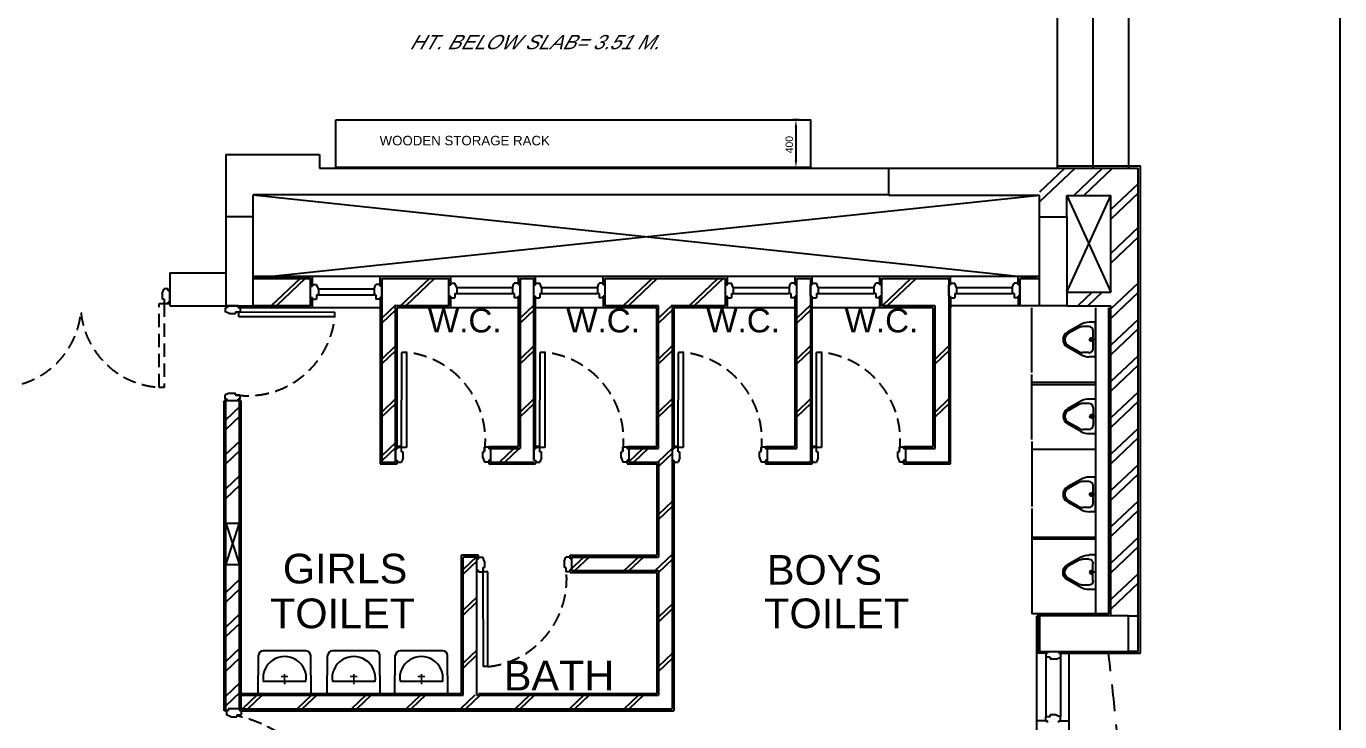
# Model space of a CAD drawing. Extents: x 681461 to 804584, y -183990 to -115925.
# Drawn here: x 692164 to 703228, y -150969 to -145111 of the extents above; entities that cross this region are included whole.
import ezdxf
from ezdxf.enums import TextEntityAlignment as Align

# ---------------------------------------------------------------- set-up
doc = ezdxf.new("R2010")
doc.units = 0
doc.header["$LTSCALE"] = 900
doc.header["$PDMODE"] = 34
doc.linetypes.add('HIDDEN', pattern=[0.375, 0.25, -0.125])
doc.linetypes.add('HIDDEN2', pattern=[0.1875, 0.125, -0.0625])
doc.layers.get('DEFPOINTS').update_dxf_attribs({"color": 3, "linetype": 'CONTINUOUS'})
for name, color, linetype in [('1', 7, 'CONTINUOUS'), ('CL', 8, 'CONTINUOUS'), ('COL', 6, 'CONTINUOUS'), ('D_R_FREAM', 16, 'CONTINUOUS'), ('DOOR', 163, 'CONTINUOUS'), ('DW', 2, 'CONTINUOUS'), ('ELE', 50, 'CONTINUOUS'), ('FUR', 2, 'CONTINUOUS'), ('PLASTER_LINE', 8, 'CONTINUOUS'), ('TEXT', 2, 'CONTINUOUS'), ('WALL', 1, 'CONTINUOUS'), ('WIN', 4, 'CONTINUOUS')]:
    doc.layers.add(name, color=color, linetype=linetype)
doc.styles.add('ROMANS', font='arial.ttf')
doc.dimstyles.get("Standard").update_dxf_attribs({"dimtxt": 2.5, "dimasz": 2.5, "dimexe": 1.25, "dimexo": 0.625, "dimtad": 1, "dimcen": 2.5, "dimazin": 3, "dimtfac": 1, "dimtmove": 0, "dimatfit": 3})

# ---------------------------------------------------------------- blocks, each defined once
blk = doc.blocks.new('REDFRAME')
at = {"layer": '1', "linetype": 'BYBLOCK'}
for p, q in [((-95, 0), (-95, -15)), ((-95, 0), (0, 0)), ((0, 0), (0, -15)), ((-110, -15), (-110, -50)), ((-110, -15), (-95, -15)), ((-110, -15), (-110, -50)), ((-72, -50), (-110, -50)), ((-72, -50), (-72, -65)), ((-22, -65), (-72, -65)), ((-22, -65), (15, -50)), ((0, -15), (15, -15)), ((15, -15), (15, -50))]:
    blk.add_line(p, q, dxfattribs=at)
blk = doc.blocks.new('A$C271A56B4')
at = {"layer": '1'}
for p, q in [((166, 304), (41, 233)), ((146, 274), (49, 219)), ((240, 284), (186, 284)), ((292, 325), (246, 325)), ((305, 12), (305, 313)), ((305, 163), (248, 163)), ((280, 244), (280, 81)), ((166, 21), (41, 92)), ((146, 51), (49, 106)), ((240, 41), (186, 41)), ((292, 0), (246, 0))]:
    blk.add_line(p, q, dxfattribs=at)
blk.add_circle((264, 163), 16.2, dxfattribs=at)
for centre, radius, start, end in [((186, 203), 81.2, 90, 119.5519), ((246, 163), 162, 90, 119.5519), ((240, 244), 40.6, 0, 90), ((292, 313), 12.2, 360, 90), ((81, 163), 81.2, 119.5519, 240.4481), ((81, 163), 65, 119.5519, 240.4481), ((186, 122), 81.2, 240.4481, 270), ((246, 163), 162, 240.4481, 270), ((240, 81), 40.6, 270, 0), ((292, 12), 12.2, 270, 360)]:
    blk.add_arc(centre, radius, start, end, dxfattribs=at)
blk = doc.blocks.new('*D39')
at = {"layer": 'DEFPOINTS', "color": 0, "linetype": 'BYBLOCK'}
for p in [(698761, -145900), (698647, -146300), (698771, -146300)]:
    blk.add_point(p, dxfattribs=at)
at = {"layer": 'DOOR', "color": 0, "linetype": 'BYBLOCK'}
for p, q in [((698672, -145900), (698617, -145900)), ((698672, -146300), (698617, -146300))]:
    blk.add_line(p, q, dxfattribs=at)
at = {"layer": 'DOOR', "color": 3, "linetype": 'BYBLOCK'}
blk.add_line((698647, -145963), (698647, -146238), dxfattribs=at)
for points in [[(698637, -145963), (698658, -145963), (698647, -145900)], [(698637, -146238), (698658, -146238), (698647, -146300)]]:
    blk.add_solid(points, dxfattribs=at)
at = {"layer": 'DOOR', "color": 6, "linetype": 'CONTINUOUS', "style": 'ROMANS'}
blk.add_text('400', height=62.5, rotation=90, dxfattribs=at).set_placement((698622, -146181))

msp = doc.modelspace()

# ---------------------------------------------------------------- linework, layer by layer
at = {"layer": 'CL'}
for p, q in [((700534.489, -147466.774), (699934.489, -147466.774)), ((699949.489, -147399.274), (699949.489, -147481.774))]:
    msp.add_line(p, q, dxfattribs=at)
at = {"layer": 'COL', "color": 6}
msp.add_lwpolyline([(700699.489, -146716.774), (700929.489, -146716.774), (700929.489, -147466.774), (700699.489, -147466.774)], close=True, dxfattribs=at)
at = {"layer": 'D_R_FREAM', "color": 16, "linetype": 'BYBLOCK'}
for p, q in [((700751.989, -150391.774), (700751.989, -150426.774)), ((700751.989, -150391.774), (700751.989, -150426.774)), ((700751.989, -150391.774), (700751.989, -150426.774)), ((700751.989, -150391.774), (700751.989, -150426.774)), ((700751.989, -150391.774), (700766.989, -150391.774)), ((700751.989, -150391.774), (700766.989, -150391.774)), ((700789.989, -150426.774), (700751.989, -150426.774)), ((700789.989, -150426.774), (700751.989, -150426.774)), ((700766.989, -150376.774), (700861.989, -150376.774)), ((700766.989, -150376.774), (700861.989, -150376.774)), ((700766.989, -150376.774), (700766.989, -150391.774)), ((700766.989, -150376.774), (700766.989, -150391.774)), ((700789.989, -150426.774), (700789.989, -150441.774)), ((700789.989, -150426.774), (700789.989, -150441.774)), ((700839.989, -150441.774), (700789.989, -150441.774)), ((700839.989, -150441.774), (700789.989, -150441.774)), ((700839.989, -150441.774), (700876.989, -150426.774)), ((700839.989, -150441.774), (700876.989, -150426.774)), ((700861.989, -150376.774), (700861.989, -150391.774)), ((700861.989, -150376.774), (700861.989, -150391.774)), ((700861.989, -150391.774), (700876.989, -150391.774)), ((700861.989, -150391.774), (700876.989, -150391.774)), ((700876.989, -150391.774), (700876.989, -150426.774)), ((700876.989, -150391.774), (700876.989, -150426.774)), ((700839.989, -150911.774), (700789.989, -150911.774)), ((700789.989, -150926.774), (700789.989, -150911.774)), ((700839.989, -150911.774), (700876.989, -150926.774)), ((700789.989, -150926.774), (700751.989, -150926.774)), ((700751.989, -150961.774), (700751.989, -150926.774)), ((700751.989, -150961.774), (700751.989, -150926.774)), ((700751.989, -150961.774), (700766.989, -150961.774)), ((700766.989, -150976.774), (700766.989, -150961.774)), ((700861.989, -150961.774), (700876.989, -150961.774)), ((700861.989, -150976.774), (700861.989, -150961.774)), ((700876.989, -150961.774), (700876.989, -150926.774))]:
    msp.add_line(p, q, dxfattribs=at)
at = {"layer": 'DOOR', "color": 7}
for p, q in [((693374.489, -147186.774), (693844.489, -147186.774)), ((693374.489, -147186.774), (693374.489, -147466.774)), ((693374.489, -147466.774), (693844.489, -147466.774))]:
    msp.add_line(p, q, dxfattribs=at)
at = {"layer": 'DOOR'}
for p, q in [((693953.09, -147517.934), (694763.633, -147519.033)), ((693953.09, -147558.516), (693953.09, -147517.934)), ((694763.633, -147559.615), (693953.09, -147558.516)), ((694763.633, -147559.615), (694763.633, -147519.033)), ((695325.663, -148658.174), (695326.748, -147858.174)), ((695367.331, -147858.174), (695326.748, -147858.174)), ((695367.331, -147858.174), (695366.246, -148658.174)), ((696490.663, -148658.174), (696491.748, -147858.174)), ((696532.331, -147858.174), (696491.748, -147858.174)), ((696532.331, -147858.174), (696531.246, -148658.174)), ((697655.663, -148658.174), (697656.748, -147858.174)), ((697697.331, -147858.174), (697656.748, -147858.174)), ((697697.331, -147858.174), (697696.246, -148658.174)), ((698820.663, -148658.174), (698821.748, -147858.174)), ((698862.331, -147858.174), (698821.748, -147858.174)), ((698862.331, -147858.174), (698861.246, -148658.174)), ((695366.246, -148658.174), (695325.663, -148658.174)), ((696531.246, -148658.174), (696490.663, -148658.174)), ((697696.246, -148658.174), (697655.663, -148658.174)), ((698861.246, -148658.174), (698820.663, -148658.174)), ((696010.663, -149705.375), (696011.748, -150505.375)), ((696051.246, -149705.375), (696010.663, -149705.375)), ((696052.331, -150505.375), (696051.246, -149705.375)), ((696052.331, -150505.375), (696011.748, -150505.375))]:
    msp.add_line(p, q, dxfattribs=at)
at = {"layer": 'DOOR', "color": 222, "linetype": 'BYBLOCK'}
msp.add_lwpolyline([(681460.991, -120785.896), (703227.991, -120785.896), (703227.991, -183989.95), (681460.991, -183989.95)], close=True, dxfattribs=at)
at = {"layer": 'DOOR', "color": 30, "linetype": 'BYBLOCK'}
msp.add_lwpolyline([(694771.229, -145900.361), (698771.229, -145900.361), (698771.229, -146300.361), (694771.229, -146300.361)], close=True, dxfattribs=at)
at = {"layer": 'DOOR', "linetype": 'HIDDEN2'}
for centre, radius, start, end in [((694025.764, -147481.336), 742.021, 262.3617586, 353.9360175), ((695289.052, -148596.044), 742.021, 352.3617586, 83.9360175), ((696454.052, -148596.044), 742.021, 352.3617586, 83.9360175), ((697619.052, -148596.044), 742.021, 352.3617586, 83.9360175), ((698784.052, -148596.044), 742.021, 352.3617586, 83.9360175), ((695974.052, -149767.505), 742.021, 276.0639825, 7.6382414), ((693700.078, -151998.659), 1104.972, 13.8139644, 77.6459069)]:
    msp.add_arc(centre, radius, start, end, dxfattribs=at)
at = {"layer": 'DW', "color": 5, "linetype": 'HIDDEN2'}
msp.add_lwpolyline([(693282.733, -147445.74), (693326.579, -147445.74), (693326.579, -148152.717), (693282.733, -148152.717)], close=True, dxfattribs=at)
for centre, start, end in [((691924.489, -147449.14), 273.1355215, 354.0334946), ((693324.489, -147449.14), 185.9665054, 266.8644785)]:
    msp.add_arc(centre, 703.813, start, end, dxfattribs=at)
at = {"layer": 'ELE'}
for p, q in [((700850.114, -146306.774), (700850.114, -142961.774)), ((701150.114, -146306.774), (701150.114, -142961.774)), ((701450.114, -146306.774), (701450.114, -142961.774)), ((700699.489, -146536.774), (694074.489, -147236.774)), ((694074.878, -146531.774), (700699.489, -147236.774))]:
    msp.add_line(p, q, dxfattribs=at)
at = {"layer": 'FUR', "color": 14}
for p, q in [((694117.375, -150746.37), (694120.396, -150411.746)), ((694520.21, -150372.729), (694160.125, -150372.729)), ((694562.96, -150746.37), (694559.939, -150411.746)), ((694699.671, -150746.37), (694702.691, -150411.746)), ((695102.505, -150372.729), (694742.42, -150372.729)), ((695145.255, -150746.37), (695142.234, -150411.746)), ((695269.319, -150746.37), (695272.34, -150411.746)), ((695672.154, -150372.729), (695312.069, -150372.729)), ((695714.903, -150746.37), (695711.882, -150411.746)), ((694520.114, -150630.447), (694160.22, -150630.447)), ((695102.41, -150630.447), (694742.516, -150630.447)), ((695672.058, -150630.447), (695312.164, -150630.447))]:
    msp.add_line(p, q, dxfattribs=at)
at = {"layer": 'FUR', "color": 14, "const_width": 14.175}
for points in [[(694369.693, -150587.141), (694309.929, -150587.681)], [(694340.647, -150655.55), (694339.842, -150566.392)], [(694951.988, -150587.141), (694892.224, -150587.681)], [(694922.942, -150655.55), (694922.137, -150566.392)], [(695521.636, -150587.141), (695461.872, -150587.681)], [(695492.59, -150655.55), (695491.785, -150566.392)]]:
    msp.add_lwpolyline(points, dxfattribs=at)
at = {"layer": 'FUR', "color": 14}
for centre, radius, start, end in [((694159.77, -150412.102), 39.375, 89.4827747, 179.4827747), ((694340.167, -150602.469), 182.109, 351.1624287, 188.8375713), ((694520.565, -150412.102), 39.375, 0.5172253, 90.5172253), ((694742.065, -150412.102), 39.375, 89.4827747, 179.4827747), ((694922.463, -150602.469), 182.109, 351.1624287, 188.8375713), ((695102.86, -150412.102), 39.375, 0.5172253, 90.5172253), ((695311.713, -150412.102), 39.375, 89.4827747, 179.4827747), ((695492.111, -150602.469), 182.109, 351.1624287, 188.8375713), ((695672.509, -150412.102), 39.375, 0.5172253, 90.5172253)]:
    msp.add_arc(centre, radius, start, end, dxfattribs=at)
at = {"layer": 'PLASTER_LINE', "color": 8, "linetype": 'BYBLOCK'}
msp.add_line((700674.489, -150076.774), (700674.489, -151099.774), dxfattribs=at)
at = {"layer": 'PLASTER_LINE', "color": 8}
for p, q in [((700751.989, -150961.774), (700674.489, -150961.774)), ((700861.989, -150961.774), (700954.489, -150961.774))]:
    msp.add_line(p, q, dxfattribs=at)
at = {"layer": 'WALL'}
for p, q in [((693844.489, -146191.774), (694634.489, -146191.774)), ((693844.489, -146191.774), (693844.489, -146716.774)), ((694634.489, -146191.774), (694634.489, -146306.774)), ((694634.489, -146306.774), (701529.107, -146306.774)), ((699429.107, -146306.774), (699649.489, -146306.774)), ((699429.107, -146536.774), (699429.107, -146306.774)), ((699429.107, -146306.774), (701529.107, -146306.774)), ((701529.107, -150376.774), (701529.107, -146306.774)), ((694074.489, -146716.774), (694074.489, -146531.774)), ((700699.489, -146536.774), (699429.107, -146536.774)), ((700699.489, -146716.774), (700699.489, -146536.774)), ((700929.489, -146536.774), (701299.107, -146536.774)), ((700929.489, -146716.774), (700929.489, -146536.774)), ((701299.107, -147351.774), (701299.107, -146536.774)), ((694559.489, -147236.774), (694074.489, -147236.774)), ((694074.489, -147236.774), (694559.489, -147236.774)), ((694559.489, -147466.774), (694559.489, -147236.774)), ((695159.489, -147236.774), (695159.489, -147466.774)), ((695159.489, -147236.774), (695724.489, -147236.774)), ((695724.489, -147466.774), (695724.489, -147236.774)), ((696324.489, -147236.774), (696439.489, -147236.774)), ((696324.489, -147236.774), (696324.489, -148666.774)), ((696439.489, -148766.774), (696439.489, -147236.774)), ((697039.489, -147466.774), (697039.489, -147236.774)), ((697039.489, -147236.774), (698054.489, -147236.774)), ((698054.489, -147466.774), (698054.489, -147236.774)), ((698654.489, -148666.59), (698654.489, -147236.774)), ((698654.489, -147236.774), (698769.489, -147236.774)), ((698769.489, -147236.774), (698769.489, -148781.59)), ((699369.489, -147466.774), (699369.489, -147236.774)), ((699369.489, -147236.774), (699934.489, -147236.774)), ((699934.489, -147236.774), (699934.489, -147466.774)), ((699934.489, -147236.774), (699934.489, -148781.59)), ((700534.489, -147236.774), (700534.489, -147466.774)), ((700534.489, -147236.774), (700699.489, -147236.774)), ((695159.489, -147395.492), (695159.489, -147300.492)), ((695724.489, -147384.274), (695724.489, -147289.274)), ((696324.489, -147384.274), (696324.489, -147289.274)), ((696439.489, -147384.274), (696439.489, -147289.274)), ((698054.489, -147384.274), (698054.489, -147289.274)), ((700929.489, -147351.774), (701299.107, -147351.774)), ((694559.489, -147466.774), (694074.489, -147466.774)), ((695159.489, -147466.774), (695159.489, -148781.774)), ((695274.489, -148781.774), (695274.489, -147466.774)), ((695724.489, -147466.774), (695274.489, -147466.774)), ((697489.489, -147466.774), (697039.489, -147466.774)), ((697489.489, -148666.774), (697489.489, -147466.774)), ((697604.489, -147466.774), (697604.489, -150861.774)), ((698054.489, -147466.774), (697604.489, -147466.774)), ((699819.489, -147466.774), (699369.489, -147466.774)), ((699819.489, -148666.59), (699819.489, -147466.774)), ((700699.489, -147466.774), (700534.489, -147466.774)), ((700929.489, -147466.774), (701299.107, -147466.774)), ((701299.107, -150076.774), (701299.107, -147466.774)), ((693974.489, -148266.774), (693829.489, -148266.774)), ((696074.489, -148666.774), (696074.489, -148781.774)), ((696074.489, -148666.774), (696324.489, -148666.774)), ((697239.489, -148666.774), (697489.489, -148666.774)), ((698404.489, -148666.59), (698654.489, -148666.59)), ((698404.489, -148666.59), (698404.489, -148781.774)), ((699569.489, -148666.59), (699819.489, -148666.59)), ((699569.489, -148666.59), (699569.489, -148781.774)), ((695159.489, -148781.774), (695274.489, -148781.774)), ((696074.489, -148781.774), (696439.489, -148781.774)), ((697239.489, -148781.774), (697489.489, -148781.774)), ((697489.489, -148781.774), (697489.489, -149581.774)), ((698404.489, -148781.59), (698769.489, -148781.59)), ((699569.489, -148781.59), (699934.489, -148781.59)), ((695844.489, -150746.774), (695844.489, -149581.774)), ((695959.489, -149581.774), (695844.489, -149581.774)), ((695959.489, -150746.774), (695959.489, -149581.774)), ((696759.489, -149581.774), (697489.489, -149581.774)), ((696759.489, -149696.775), (696759.489, -149581.774)), ((696759.489, -149696.774), (697489.489, -149696.774)), ((697489.489, -149696.774), (697489.489, -150746.774)), ((701529.107, -150376.774), (701449.489, -150376.774)), ((693959.489, -150746.774), (695844.489, -150746.774)), ((695959.489, -150746.774), (697489.489, -150746.774)), ((693959.489, -150861.774), (697604.489, -150861.774))]:
    msp.add_line(p, q, dxfattribs=at)
at = {"layer": 'WALL', "color": 8, "linetype": 'BYBLOCK'}
for p, q in [((700998.867, -146306.774), (700699.489, -146590.577)), ((700913.529, -146306.774), (700699.489, -146509.678)), ((700849.489, -146286.774), (701549.107, -146286.774)), ((701229.529, -146306.774), (700986.906, -146536.774)), ((701314.867, -146306.774), (701072.245, -146536.774)), ((701549.107, -150391.774), (701549.107, -146286.774)), ((701529.107, -146437.146), (701299.107, -146655.181)), ((701529.107, -146518.045), (701299.107, -146736.079)), ((701529.107, -146807.146), (701299.107, -147025.181)), ((701529.107, -146888.045), (701299.107, -147106.079)), ((694470.033, -147236.774), (694227.41, -147466.774)), ((694513.639, -147236.774), (694271.016, -147466.774)), ((694574.489, -147285.492), (694574.489, -147221.774)), ((695559.212, -147236.774), (695316.589, -147466.774)), ((695602.818, -147236.774), (695360.195, -147466.774)), ((695739.489, -147274.274), (695739.489, -147221.774)), ((696454.489, -147274.274), (696454.489, -147221.774)), ((696454.489, -147274.274), (696454.489, -147236.774)), ((697024.489, -147274.274), (697024.489, -147221.774)), ((697435.033, -147236.774), (697192.41, -147466.774)), ((697478.639, -147236.774), (697236.016, -147466.774)), ((697989.82, -147236.774), (697747.197, -147466.774)), ((698033.426, -147236.774), (697790.803, -147466.774)), ((698069.489, -147274.274), (698069.489, -147221.774)), ((698639.489, -147274.274), (698639.489, -147221.774)), ((698784.489, -147274.274), (698784.489, -147221.774)), ((699354.489, -147274.274), (699354.489, -147221.774)), ((699615.668, -147236.774), (699373.045, -147466.774)), ((699659.274, -147236.774), (699416.651, -147466.774)), ((699949.489, -147274.274), (699949.489, -147221.774)), ((700519.489, -147274.274), (700519.489, -147221.774)), ((701141.841, -147351.774), (701020.53, -147466.774)), ((701227.18, -147351.774), (701105.869, -147466.774)), ((701529.107, -147274.146), (701299.107, -147492.181)), ((701529.107, -147355.045), (701299.107, -147573.079)), ((694574.489, -147481.774), (694574.489, -147410.492)), ((695144.489, -147410.492), (695144.489, -147481.774)), ((695144.489, -147481.774), (695144.489, -148796.774)), ((695274.489, -147461.461), (695158.794, -147571.137)), ((695289.489, -148656.774), (695289.489, -147481.774)), ((695739.489, -147481.774), (695739.489, -147399.274)), ((696439.489, -147461.461), (696323.794, -147571.137)), ((697024.489, -147399.274), (697024.489, -147481.774)), ((697604.489, -147461.461), (697488.794, -147571.137)), ((698069.489, -147481.774), (698069.489, -147384.274)), ((698769.489, -147461.461), (698653.794, -147571.137)), ((699354.489, -147481.774), (699354.489, -147384.274)), ((700519.489, -147399.274), (700519.489, -147466.774)), ((695274.489, -147502.798), (695158.794, -147612.474)), ((696439.489, -147502.798), (696323.794, -147612.474)), ((697604.489, -147502.798), (697488.794, -147612.474)), ((698769.489, -147502.798), (698653.794, -147612.474)), ((701529.107, -147580.146), (701299.107, -147798.181)), ((701529.107, -147661.045), (701299.107, -147879.079)), ((695274.489, -147804.268), (695158.794, -147913.945)), ((696439.489, -147804.268), (696323.794, -147913.945)), ((697604.489, -147804.268), (697488.794, -147913.945)), ((698769.489, -147804.268), (698653.794, -147913.945)), ((699934.489, -147804.268), (699818.794, -147913.945)), ((695274.489, -147845.606), (695158.794, -147955.282)), ((696439.489, -147845.606), (696323.794, -147955.282)), ((697604.489, -147845.606), (697488.794, -147955.282)), ((698769.489, -147845.606), (698653.794, -147955.282)), ((699934.489, -147845.606), (699818.794, -147955.282)), ((701529.107, -147886.146), (701299.107, -148104.181)), ((701529.107, -147967.045), (701299.107, -148185.079)), ((695274.489, -148250.78), (695158.794, -148360.456)), ((696439.489, -148250.78), (696323.794, -148360.456)), ((697604.489, -148250.78), (697488.794, -148360.456)), ((698769.489, -148250.78), (698653.794, -148360.456)), ((699934.489, -148250.78), (699818.794, -148360.456)), ((701529.107, -148192.146), (701299.107, -148410.181)), ((693959.489, -148316.773), (693844.489, -148425.79)), ((695274.489, -148292.117), (695158.794, -148401.793)), ((696439.489, -148292.117), (696323.794, -148401.793)), ((697604.489, -148292.117), (697488.794, -148401.793)), ((698769.489, -148292.117), (698653.794, -148401.793)), ((699934.489, -148292.117), (699818.794, -148401.793)), ((701529.107, -148273.045), (701299.107, -148491.079)), ((693959.489, -148397.671), (693844.489, -148506.689)), ((701529.107, -148498.146), (701299.107, -148716.181)), ((701529.107, -148579.045), (701299.107, -148797.079)), ((693959.489, -148607.773), (693844.489, -148716.79)), ((693959.489, -148688.671), (693844.489, -148797.689)), ((695274.489, -148620.826), (695158.794, -148730.502)), ((695274.489, -148662.164), (695158.794, -148771.84)), ((696059.489, -148651.774), (696309.489, -148651.774)), ((696059.489, -148651.774), (696059.489, -148656.774)), ((696269.093, -148671.773), (696147.782, -148786.773)), ((696312.699, -148671.773), (696191.388, -148786.773)), ((697224.489, -148651.774), (697224.489, -148656.774)), ((697358.807, -148666.774), (697239.489, -148779.884)), ((697402.413, -148666.774), (697281.102, -148781.774)), ((697604.489, -148668.002), (697484.473, -148781.774)), ((698389.489, -148651.774), (698389.489, -148656.774)), ((698389.489, -148651.774), (698639.489, -148651.774)), ((699554.489, -148651.774), (699554.489, -148656.774)), ((699554.489, -148651.774), (699804.489, -148651.774)), ((695144.489, -148796.774), (695289.489, -148796.774)), ((695289.489, -148796.774), (695289.489, -148781.774)), ((696059.489, -148781.774), (696059.489, -148796.774)), ((696059.489, -148796.774), (696454.489, -148796.774)), ((697224.489, -148781.774), (697224.489, -148796.774)), ((697604.489, -148709.34), (697488.794, -148819.016)), ((697604.489, -148709.34), (697488.794, -148819.016)), ((698389.489, -148781.774), (698389.489, -148796.774)), ((698389.489, -148796.774), (698784.489, -148796.774)), ((699554.489, -148781.774), (699554.489, -148796.774)), ((699554.489, -148796.774), (699949.489, -148796.774)), ((701529.107, -148804.146), (701299.107, -149022.181)), ((693959.489, -148898.773), (693844.489, -149007.79)), ((701529.107, -148885.045), (701299.107, -149103.079)), ((693959.489, -148979.671), (693844.489, -149088.689)), ((697604.489, -149114.514), (697488.794, -149224.19)), ((701529.107, -149110.146), (701299.107, -149328.181)), ((697604.489, -149155.851), (697488.794, -149265.527)), ((701529.107, -149191.045), (701299.107, -149409.079)), ((701529.107, -149416.146), (701299.107, -149634.181)), ((695829.489, -150731.774), (695829.489, -149566.774)), ((695974.489, -149566.774), (695829.489, -149566.774)), ((695959.489, -149576.461), (695843.794, -149686.137)), ((695974.489, -149581.775), (695974.489, -149566.774)), ((696861.722, -149581.773), (696740.411, -149696.773)), ((696744.489, -149566.774), (697474.489, -149566.774)), ((696744.489, -149596.775), (696744.489, -149566.774)), ((696744.489, -149566.774), (696744.489, -149566.774)), ((696905.328, -149581.773), (696784.017, -149696.773)), ((697320.769, -149581.773), (697199.458, -149696.773)), ((697364.375, -149581.773), (697243.064, -149696.773)), ((697604.489, -149561.025), (697461.29, -149696.774)), ((701529.107, -149497.045), (701299.107, -149715.079)), ((695959.489, -149617.798), (695843.794, -149727.475)), ((697604.489, -149602.362), (697488.794, -149712.039)), ((693959.489, -149771.773), (693844.489, -149880.79)), ((696744.489, -149711.774), (696744.489, -149706.775)), ((696744.489, -149711.774), (697474.489, -149711.774)), ((697474.489, -149711.774), (697474.489, -150731.774)), ((701529.107, -149722.146), (701299.107, -149940.181)), ((701529.107, -149803.045), (701299.107, -150021.079)), ((693959.489, -149852.671), (693844.489, -149961.689)), ((695959.489, -149919.269), (695843.794, -150028.945)), ((695959.489, -149960.606), (695843.794, -150070.282)), ((697604.489, -149978.247), (697488.794, -150087.923)), ((697604.489, -150019.585), (697488.794, -150129.261)), ((693959.489, -150062.773), (693844.489, -150171.79)), ((700684.489, -150061.774), (700684.489, -150391.774)), ((701449.489, -150076.774), (701529.107, -150076.774)), ((693959.489, -150143.671), (693844.489, -150252.689)), ((693959.489, -150353.773), (693844.489, -150462.79)), ((693959.489, -150434.671), (693844.489, -150543.689)), ((695959.489, -150365.78), (695843.794, -150475.456)), ((695959.489, -150407.118), (695843.794, -150516.794)), ((697604.489, -150395.47), (697488.794, -150505.146)), ((697604.489, -150436.807), (697488.794, -150546.483)), ((700751.989, -150391.774), (700674.489, -150391.774)), ((700751.989, -150391.774), (700684.489, -150391.774)), ((700876.989, -150391.774), (701549.107, -150391.774)), ((693959.489, -150644.773), (693844.489, -150753.79)), ((693959.489, -150725.671), (693844.489, -150834.689)), ((693974.489, -150731.774), (695829.489, -150731.774)), ((694107.441, -150746.773), (693986.13, -150861.773)), ((694151.047, -150746.773), (694029.736, -150861.773)), ((694566.488, -150746.773), (694445.177, -150861.773)), ((694610.094, -150746.773), (694488.783, -150861.773)), ((695025.535, -150746.773), (694904.223, -150861.773)), ((695069.141, -150746.773), (694947.83, -150861.773)), ((695484.582, -150746.773), (695363.27, -150861.773)), ((695528.188, -150746.773), (695406.876, -150861.773)), ((695943.628, -150746.773), (695822.317, -150861.773)), ((695987.235, -150746.773), (695865.923, -150861.773)), ((695974.489, -150731.774), (697474.489, -150731.774)), ((696402.675, -150746.773), (696281.364, -150861.773)), ((696446.281, -150746.773), (696324.97, -150861.773)), ((696861.722, -150746.773), (696740.411, -150861.773)), ((696905.328, -150746.773), (696784.017, -150861.773)), ((697320.769, -150746.773), (697199.458, -150861.773)), ((697364.375, -150746.773), (697243.064, -150861.773)), ((693974.489, -150876.774), (697619.489, -150876.774))]:
    msp.add_line(p, q, dxfattribs=at)
at = {"layer": 'WALL', "color": 1, "linetype": 'CONTINUOUS'}
msp.add_line((699429.107, -146531.774), (694074.489, -146531.774), dxfattribs=at)
at = {"layer": 'WALL', "color": 9}
for p, q in [((700929.489, -146536.774), (701299.107, -147351.774)), ((700929.489, -147351.774), (701299.107, -146536.774))]:
    msp.add_line(p, q, dxfattribs=at)
at = {"layer": 'WALL', "color": 8}
for p, q in [((693374.489, -147186.774), (693374.489, -147446.774)), ((700699.489, -147219.623), (694074.489, -147219.623)), ((695144.489, -147285.492), (695144.489, -147221.774)), ((696309.489, -147274.274), (696309.489, -147221.774)), ((698069.489, -147274.274), (698069.489, -147236.774)), ((698784.489, -147274.274), (698784.489, -147236.774)), ((693359.489, -147434.14), (693359.489, -147454.14)), ((695144.489, -147481.774), (693965.033, -147481.774)), ((696309.489, -147481.774), (695289.489, -147481.774)), ((696309.489, -148651.774), (696309.489, -147399.274)), ((696454.489, -148656.774), (696454.489, -147399.274)), ((697474.489, -147481.774), (696454.489, -147481.774)), ((697474.489, -148651.774), (697474.489, -147481.774)), ((697619.489, -147481.774), (697619.489, -148656.774)), ((698639.489, -147481.774), (697619.489, -147481.774)), ((698639.489, -148651.774), (698639.489, -147399.274)), ((698784.489, -148796.774), (698784.489, -147399.274)), ((699804.489, -147481.774), (698784.489, -147481.774)), ((699804.489, -148651.774), (699804.489, -147481.774)), ((699949.489, -148796.774), (699949.489, -147399.274)), ((700634.295, -148028.195), (700634.295, -147481.839)), ((701174.295, -150051.774), (701174.295, -147481.839)), ((701284.107, -150061.774), (701284.107, -147481.774)), ((700634.295, -148591.65), (700634.295, -148045.295)), ((701175.598, -148111.461), (700635.598, -148111.461)), ((700635.598, -148128.561), (701175.598, -148128.561)), ((693829.489, -150876.774), (693829.489, -148266.774)), ((693974.489, -150861.774), (693974.489, -148266.774)), ((697224.489, -148651.774), (697474.489, -148651.774)), ((700634.295, -148608.75), (700634.295, -149155.106)), ((701175.598, -148674.917), (700635.598, -148674.917)), ((696454.489, -148796.774), (696454.489, -148781.774)), ((697224.489, -148796.774), (697474.489, -148796.774)), ((697474.489, -148796.774), (697474.489, -149566.774)), ((697619.489, -148781.774), (697619.489, -150876.774)), ((700634.295, -149172.206), (700634.295, -150061.774)), ((700634.295, -149415.724), (701174.295, -149415.724)), ((701174.295, -149432.824), (700634.295, -149432.824)), ((701284.107, -150061.774), (700634.295, -150061.774)), ((700949.489, -153344.774), (700949.489, -150391.774)), ((693849.489, -150876.774), (693829.489, -150876.774))]:
    msp.add_line(p, q, dxfattribs=at)
at = {"layer": 'WALL', "color": 1, "linetype": 'BYBLOCK'}
for p, q in [((694559.489, -147395.492), (694559.489, -147300.492)), ((694559.489, -147300.492), (694574.489, -147300.492)), ((694574.489, -147300.492), (694574.489, -147285.492)), ((694574.489, -147285.492), (694609.489, -147285.492)), ((694624.489, -147322.492), (694609.489, -147285.492)), ((694609.489, -147372.492), (694609.489, -147410.492)), ((694609.489, -147372.492), (694624.489, -147372.492)), ((694624.489, -147322.492), (694624.489, -147372.492)), ((695094.489, -147322.492), (695109.489, -147285.492)), ((695094.489, -147322.492), (695094.489, -147372.492)), ((695109.489, -147372.492), (695094.489, -147372.492)), ((695144.489, -147285.492), (695109.489, -147285.492)), ((695109.489, -147372.492), (695109.489, -147410.492)), ((695144.489, -147300.492), (695144.489, -147285.492)), ((695159.489, -147300.492), (695144.489, -147300.492)), ((695724.489, -147289.274), (695739.489, -147289.274)), ((695739.489, -147274.274), (695774.489, -147274.274)), ((695739.489, -147289.274), (695739.489, -147274.274)), ((695789.489, -147311.274), (695774.489, -147274.274)), ((695774.489, -147361.274), (695789.489, -147361.274)), ((695774.489, -147361.274), (695774.489, -147399.274)), ((695789.489, -147311.274), (695789.489, -147361.274)), ((696259.489, -147311.274), (696274.489, -147274.274)), ((696259.489, -147311.274), (696259.489, -147361.274)), ((696274.489, -147361.274), (696259.489, -147361.274)), ((696309.489, -147274.274), (696274.489, -147274.274)), ((696274.489, -147361.274), (696274.489, -147399.274)), ((696309.489, -147289.274), (696309.489, -147274.274)), ((696324.489, -147289.274), (696309.489, -147289.274)), ((696439.489, -147289.274), (696454.489, -147289.274)), ((696454.489, -147289.274), (696454.489, -147274.274)), ((696454.489, -147274.274), (696489.489, -147274.274)), ((696504.489, -147311.274), (696489.489, -147274.274)), ((696489.489, -147361.274), (696489.489, -147399.274)), ((696489.489, -147361.274), (696504.489, -147361.274)), ((696504.489, -147311.274), (696504.489, -147361.274)), ((696974.489, -147311.274), (696989.489, -147274.274)), ((696974.489, -147311.274), (696974.489, -147361.274)), ((696989.489, -147361.274), (696974.489, -147361.274)), ((697024.489, -147274.274), (696989.489, -147274.274)), ((696989.489, -147361.274), (696989.489, -147399.274)), ((697024.489, -147289.274), (697024.489, -147274.274)), ((697039.489, -147289.274), (697024.489, -147289.274)), ((697039.489, -147384.274), (697039.489, -147289.274)), ((698054.489, -147289.274), (698069.489, -147289.274)), ((698069.489, -147274.274), (698104.489, -147274.274)), ((698069.489, -147289.274), (698069.489, -147274.274)), ((698119.489, -147311.274), (698104.489, -147274.274)), ((698104.489, -147361.274), (698119.489, -147361.274)), ((698104.489, -147361.274), (698104.489, -147399.274)), ((698119.489, -147311.274), (698119.489, -147361.274)), ((698589.489, -147311.274), (698604.489, -147274.274)), ((698589.489, -147311.274), (698589.489, -147361.274)), ((698604.489, -147361.274), (698589.489, -147361.274)), ((698639.489, -147274.274), (698604.489, -147274.274)), ((698604.489, -147361.274), (698604.489, -147399.274)), ((698639.489, -147289.274), (698639.489, -147274.274)), ((698654.489, -147289.274), (698639.489, -147289.274)), ((698654.489, -147384.274), (698654.489, -147289.274)), ((698769.489, -147384.274), (698769.489, -147289.274)), ((698769.489, -147289.274), (698784.489, -147289.274)), ((698784.489, -147289.274), (698784.489, -147274.274)), ((698784.489, -147274.274), (698819.489, -147274.274)), ((698834.489, -147311.274), (698819.489, -147274.274)), ((698819.489, -147361.274), (698819.489, -147399.274)), ((698819.489, -147361.274), (698834.489, -147361.274)), ((698834.489, -147311.274), (698834.489, -147361.274)), ((699304.489, -147311.274), (699319.489, -147274.274)), ((699304.489, -147311.274), (699304.489, -147361.274)), ((699319.489, -147361.274), (699304.489, -147361.274)), ((699354.489, -147274.274), (699319.489, -147274.274)), ((699319.489, -147361.274), (699319.489, -147399.274)), ((699354.489, -147289.274), (699354.489, -147274.274)), ((699369.489, -147289.274), (699354.489, -147289.274)), ((699369.489, -147384.274), (699369.489, -147289.274)), ((699934.489, -147289.274), (699949.489, -147289.274)), ((699934.489, -147384.274), (699934.489, -147289.274)), ((699949.489, -147274.274), (699984.489, -147274.274)), ((699949.489, -147289.274), (699949.489, -147274.274)), ((699999.489, -147311.274), (699984.489, -147274.274)), ((699984.489, -147361.274), (699999.489, -147361.274)), ((699984.489, -147361.274), (699984.489, -147399.274)), ((699999.489, -147311.274), (699999.489, -147361.274)), ((700469.489, -147311.274), (700484.489, -147274.274)), ((700469.489, -147311.274), (700469.489, -147361.274)), ((700484.489, -147361.274), (700469.489, -147361.274)), ((700519.489, -147274.274), (700484.489, -147274.274)), ((700484.489, -147361.274), (700484.489, -147399.274)), ((700519.489, -147289.274), (700519.489, -147274.274)), ((700534.489, -147289.274), (700519.489, -147289.274)), ((700534.489, -147384.274), (700534.489, -147289.274)), ((694559.489, -147395.492), (694574.489, -147395.492)), ((694574.489, -147410.492), (694574.489, -147395.492)), ((694574.489, -147410.492), (694609.489, -147410.492)), ((694574.489, -147410.492), (694609.489, -147410.492)), ((695144.489, -147410.492), (695109.489, -147410.492)), ((695144.489, -147410.492), (695109.489, -147410.492)), ((695159.489, -147395.492), (695144.489, -147395.492)), ((695144.489, -147410.492), (695144.489, -147395.492)), ((695724.489, -147384.274), (695739.489, -147384.274)), ((695739.489, -147399.274), (695739.489, -147384.274)), ((695739.489, -147399.274), (695774.489, -147399.274)), ((695739.489, -147399.274), (695774.489, -147399.274)), ((696309.489, -147399.274), (696274.489, -147399.274)), ((696309.489, -147399.274), (696274.489, -147399.274)), ((696309.489, -147399.274), (696309.489, -147384.274)), ((696324.489, -147384.274), (696309.489, -147384.274)), ((696439.489, -147384.274), (696454.489, -147384.274)), ((696454.489, -147399.274), (696454.489, -147384.274)), ((696454.489, -147399.274), (696489.489, -147399.274)), ((696454.489, -147399.274), (696489.489, -147399.274)), ((697024.489, -147399.274), (696989.489, -147399.274)), ((697024.489, -147399.274), (696989.489, -147399.274)), ((697039.489, -147384.274), (697024.489, -147384.274)), ((697024.489, -147399.274), (697024.489, -147384.274)), ((698054.489, -147384.274), (698069.489, -147384.274)), ((698069.489, -147399.274), (698069.489, -147384.274)), ((698069.489, -147399.274), (698104.489, -147399.274)), ((698069.489, -147399.274), (698104.489, -147399.274)), ((698639.489, -147399.274), (698604.489, -147399.274)), ((698639.489, -147399.274), (698604.489, -147399.274)), ((698639.489, -147399.274), (698639.489, -147384.274)), ((698654.489, -147384.274), (698639.489, -147384.274)), ((698769.489, -147384.274), (698784.489, -147384.274)), ((698784.489, -147399.274), (698784.489, -147384.274)), ((698784.489, -147399.274), (698819.489, -147399.274)), ((698784.489, -147399.274), (698819.489, -147399.274)), ((699354.489, -147399.274), (699319.489, -147399.274)), ((699354.489, -147399.274), (699319.489, -147399.274)), ((699369.489, -147384.274), (699354.489, -147384.274)), ((699354.489, -147399.274), (699354.489, -147384.274)), ((699934.489, -147384.274), (699949.489, -147384.274)), ((699949.489, -147399.274), (699949.489, -147384.274)), ((699949.489, -147399.274), (699984.489, -147399.274)), ((699949.489, -147399.274), (699984.489, -147399.274)), ((700519.489, -147399.274), (700484.489, -147399.274)), ((700519.489, -147399.274), (700484.489, -147399.274)), ((700519.489, -147399.274), (700519.489, -147384.274)), ((700534.489, -147384.274), (700519.489, -147384.274)), ((693844.489, -150876.774), (693844.489, -148266.774)), ((693959.489, -150861.774), (693959.489, -148266.774)), ((695325.672, -148651.774), (695289.489, -148651.774)), ((696490.672, -148651.774), (696454.489, -148651.774)), ((697655.672, -148651.774), (697619.489, -148651.774)), ((698820.672, -148651.774), (698784.489, -148651.774)), ((700751.989, -150391.774), (700766.989, -150391.774)), ((700751.989, -150391.774), (700751.989, -150426.774)), ((700751.989, -150391.774), (700751.989, -150426.774)), ((700789.989, -150426.774), (700751.989, -150426.774)), ((700766.989, -150376.774), (700861.989, -150376.774)), ((700766.989, -150376.774), (700766.989, -150391.774)), ((700789.989, -150426.774), (700789.989, -150441.774)), ((700839.989, -150441.774), (700789.989, -150441.774)), ((700839.989, -150441.774), (700876.989, -150426.774)), ((700861.989, -150376.774), (700861.989, -150391.774)), ((700861.989, -150391.774), (700876.989, -150391.774)), ((700876.989, -150391.774), (700876.989, -150426.774)), ((693959.489, -150861.774), (693959.489, -150876.774))]:
    msp.add_line(p, q, dxfattribs=at)
at = {"layer": 'WALL', "color": 2}
for p, q in [((700929.489, -147466.774), (701299.107, -147466.774)), ((697239.489, -148666.774), (697239.489, -148781.774))]:
    msp.add_line(p, q, dxfattribs=at)
at = {"layer": 'WALL', "color": 4}
for p, q in [((693844.489, -149646.774), (693959.489, -149296.774)), ((693844.489, -149296.774), (693959.489, -149646.774))]:
    msp.add_line(p, q, dxfattribs=at)
at = {"layer": 'WALL', "color": 6}
for points in [[(693844.489, -147466.774), (694074.489, -147466.774), (694074.489, -146716.774), (693844.489, -146716.774)], [(700699.489, -150376.774), (701449.489, -150376.774), (701449.489, -150076.774), (700699.489, -150076.774)]]:
    msp.add_lwpolyline(points, close=True, dxfattribs=at)
at = {"layer": 'WALL', "color": 4}
msp.add_lwpolyline([(693844.489, -149296.774), (693959.489, -149296.774), (693959.489, -149646.774), (693844.489, -149646.774)], close=True, dxfattribs=at)
at = {"layer": 'WALL', "color": 5, "linetype": 'HIDDEN'}
msp.add_arc((664600.396, -154670.274), 36929.148, 353.3235116, 6.6764884, dxfattribs=at)
at = {"layer": 'WIN', "linetype": 'BYBLOCK'}
for p, q in [((694624.489, -147322.492), (695094.489, -147322.492)), ((694624.489, -147372.492), (695094.489, -147372.492)), ((695789.489, -147311.274), (696259.489, -147311.274)), ((695789.489, -147361.274), (696259.489, -147361.274)), ((696504.489, -147311.274), (696974.489, -147311.274)), ((696504.489, -147361.274), (696974.489, -147361.274)), ((698119.489, -147311.274), (698589.489, -147311.274)), ((698119.489, -147361.274), (698589.489, -147361.274)), ((698834.489, -147311.274), (699304.489, -147311.274)), ((698834.489, -147361.274), (699304.489, -147361.274)), ((699999.489, -147311.274), (700469.489, -147311.274)), ((699999.489, -147361.274), (700469.489, -147361.274)), ((700751.989, -150426.774), (700751.989, -150926.774)), ((700751.989, -150426.774), (700751.989, -150926.774)), ((700876.989, -150426.774), (700876.989, -150926.774)), ((700876.989, -150426.774), (700876.989, -150926.774))]:
    msp.add_line(p, q, dxfattribs=at)

# ---------------------------------------------------------------- block references
at = {"layer": 'FUR', "xscale": 0.8999982001259923, "yscale": 0.899998200009577, "zscale": 0.8999982000000001}
for p in [(700897.229, -147896.992), (700898.531, -148543.714), (700897.229, -149201.255)]:
    msp.add_blockref('A$C271A56B4', p, dxfattribs=at)
at = {"layer": 'FUR', "xscale": -0.8999982001259923, "yscale": 0.899998200009577, "zscale": 0.8999982000000001, "rotation": 180}
msp.add_blockref('A$C271A56B4', (700897.229, -149564.027), dxfattribs=at)
at = {"layer": 'WALL', "color": 8, "linetype": 'BYBLOCK', "xscale": -1}
for p, rotation in [((693374.489, -147339.14), 270), ((695274.489, -148766.774), 90), ((696439.489, -148766.774), 90), ((697604.489, -148766.774), 90), ((698769.489, -148766.774), 90), ((696759.489, -149596.775), 270)]:
    msp.add_blockref('REDFRAME', p, dxfattribs=dict(at, rotation=rotation))
for p in [(693855.033, -147466.774), (693864.489, -150861.774)]:
    msp.add_blockref('REDFRAME', p, dxfattribs=at)
at = {"layer": 'WALL', "color": 8, "linetype": 'BYBLOCK'}
for p, rotation in [((693855.033, -148266.774), 180), ((695959.489, -149596.775), 90)]:
    msp.add_blockref('REDFRAME', p, dxfattribs=dict(at, rotation=rotation))
at = {"layer": 'WALL', "color": 2, "rotation": 270}
for p in [(696074.489, -148766.774), (697239.489, -148766.774), (698404.489, -148766.774), (699569.489, -148766.774)]:
    msp.add_blockref('REDFRAME', p, dxfattribs=at)

# ---------------------------------------------------------------- texts
at = {"layer": 'COL', "color": 7, "style": 'ROMANS', "oblique": 30}
msp.add_text('HT. BELOW SLAB= 3.51 M.', height=120, dxfattribs=at).set_placement((695389.596, -145304.658))
at = {"layer": 'TEXT', "color": 7, "style": 'ROMANS'}
for s, height, p in [('WOODEN STORAGE RACK', 80, (695857.583, -146074.133)), ('W.C.', 200, (695857.583, -147589.882)), ('W.C.', 200, (697022.583, -147589.882)), ('W.C.', 200, (698202.583, -147589.882)), ('W.C.', 200, (699367.583, -147589.882))]:
    msp.add_text(s, height=height, dxfattribs=at).set_placement(p, align=Align.MIDDLE)
at = {"layer": 'TEXT', "color": 0, "style": 'ROMANS'}
for s, p in [('GIRLS', (694849.525, -149679.286)), ('BOYS', (698887.567, -149690.275)), ('TOILET', (694828.189, -150056.392)), (' TOILET', (698941.967, -150056.224)), ('BATH', (696651.951, -150581.045))]:
    msp.add_text(s, height=250, dxfattribs=at).set_placement(p, align=Align.MIDDLE)

# ---------------------------------------------------------------- dimensions: what is measured, and where the dimension line sits
at = {"layer": 'DOOR', "color": 30, "linetype": 'BYBLOCK'}
dim = msp.add_linear_dim(base=(698647.465, -146300.361), p1=(698761.227, -145900.361), p2=(698771.229, -146300.361), angle=90, dimstyle='Standard', dxfattribs=at)
dim.commit()
dim.dimension.update_dxf_attribs({"geometry": '*D39', "text_midpoint": (698590.554, -146100.361)})

doc.saveas('drawing.dxf')
